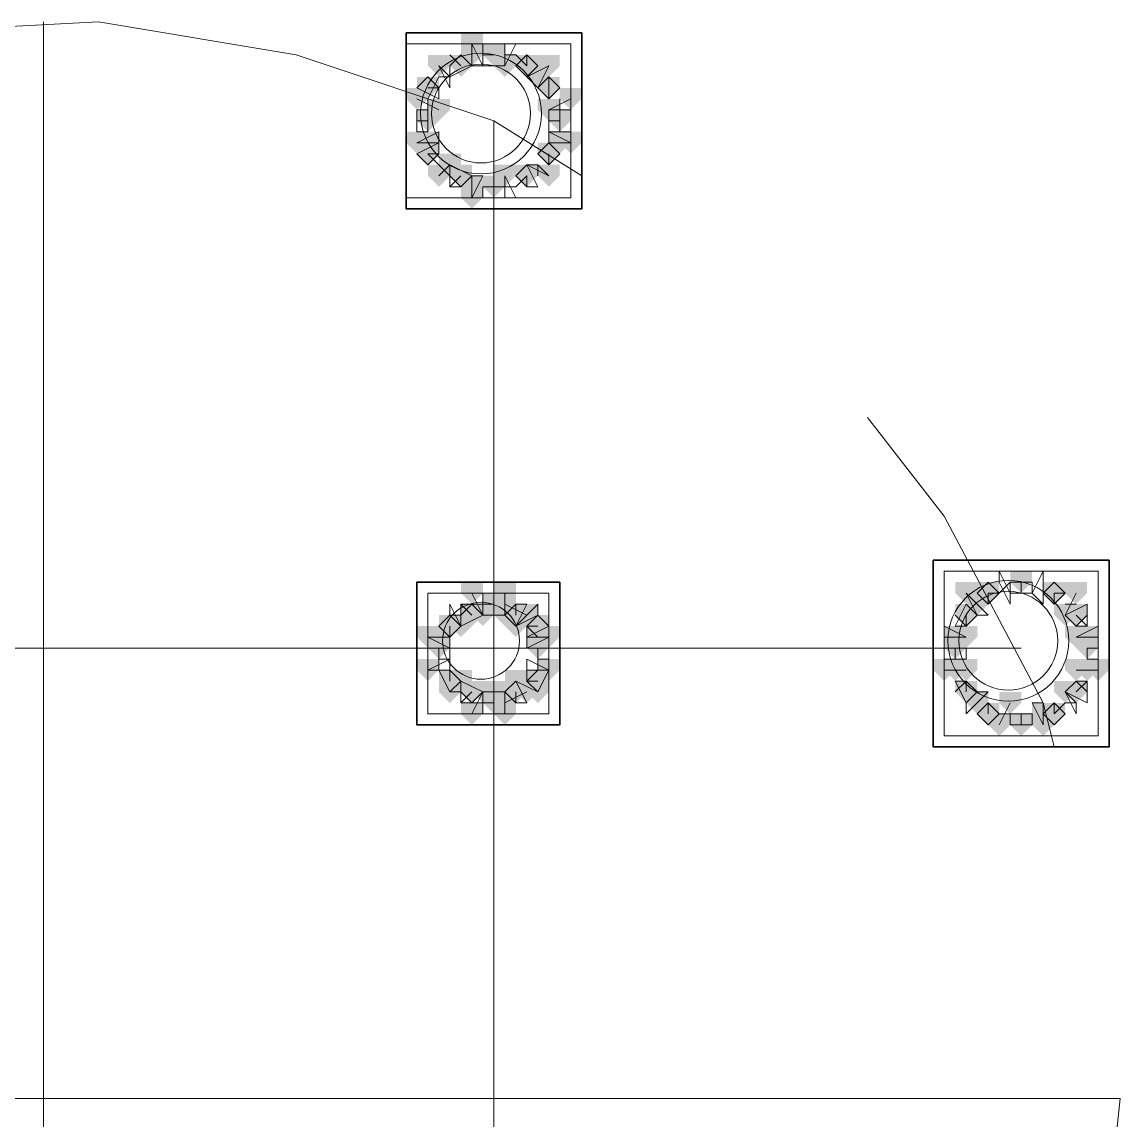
# Model space of a CAD drawing. Header units: millimetres. Extents: x 2315 to 4619, y 1334 to 1897.
# Drawn here: x 3611.92 to 3618.03, y 1554.59 to 1560.69 of the extents above; entities that cross this region are included whole.
import ezdxf

# ---------------------------------------------------------------- set-up
doc = ezdxf.new("R2010")
doc.units = ezdxf.units.MM
for name, color, linetype, true_color in [('PDF_10', 7, 'Continuous', 0x00b85c), ('PDF_AXIS', 7, 'Continuous', 0x00b85c), ('PDF_柱构件', 7, 'Continuous', 0x00b85c), ('PDF_转运站初步方案', 7, 'Continuous', 0x00b85c)]:
    doc.layers.add(name, color=color, linetype=linetype, true_color=true_color)
doc.layers.add('PDF_中心线层', color=1, linetype='Continuous')
doc.layers.add('PDF_粗实线层', color=7, linetype='Continuous')

msp = doc.modelspace()

# ---------------------------------------------------------------- hatches: boundary and pattern name
at = {"layer": 'PDF_10', "transparency": 33554559}
for points in [[(3614.5461, 1560.5703), (3614.485, 1560.5703), (3614.485, 1560.5093), (3614.5461, 1560.4482), (3614.6072, 1560.5093), (3614.6072, 1560.5703)], [(3614.5461, 1560.5703), (3614.485, 1560.5703), (3614.485, 1560.5093), (3614.5461, 1560.4482), (3614.6072, 1560.5093), (3614.6072, 1560.5703)], [(3614.5461, 1560.5703), (3614.485, 1560.5703), (3614.485, 1560.5093), (3614.5461, 1560.4482), (3614.6072, 1560.5093), (3614.6072, 1560.5703)], [(3614.3629, 1560.5093), (3614.3018, 1560.5093), (3614.3018, 1560.4482), (3614.3629, 1560.3871), (3614.424, 1560.4482), (3614.424, 1560.5093)], [(3614.3629, 1560.5093), (3614.3018, 1560.5093), (3614.3018, 1560.4482), (3614.3629, 1560.3871), (3614.424, 1560.4482), (3614.424, 1560.5093)], [(3614.7294, 1560.5093), (3614.6683, 1560.5093), (3614.6683, 1560.4482), (3614.7294, 1560.3871), (3614.7904, 1560.4482), (3614.7904, 1560.5093)], [(3614.7294, 1560.5093), (3614.6683, 1560.5093), (3614.6683, 1560.4482), (3614.7294, 1560.3871), (3614.7904, 1560.4482), (3614.7904, 1560.5093)], [(3614.1796, 1560.3871), (3614.1186, 1560.3871), (3614.1186, 1560.326), (3614.1796, 1560.2649), (3614.2407, 1560.326), (3614.2407, 1560.3871)], [(3614.1796, 1560.3871), (3614.1186, 1560.3871), (3614.1186, 1560.326), (3614.1796, 1560.2649), (3614.2407, 1560.326), (3614.2407, 1560.3871)], [(3614.8515, 1560.3871), (3614.7904, 1560.3871), (3614.7904, 1560.326), (3614.8515, 1560.2649), (3614.9126, 1560.326), (3614.9126, 1560.3871)], [(3614.8515, 1560.3871), (3614.7904, 1560.3871), (3614.7904, 1560.326), (3614.8515, 1560.2649), (3614.9126, 1560.326), (3614.9126, 1560.3871)], [(3614.8515, 1560.3871), (3614.7904, 1560.3871), (3614.7904, 1560.326), (3614.8515, 1560.2649), (3614.9126, 1560.326), (3614.9126, 1560.3871)], [(3614.1796, 1560.2039), (3614.1186, 1560.2039), (3614.1186, 1560.1428), (3614.1796, 1560.0817), (3614.2407, 1560.1428), (3614.2407, 1560.2039)], [(3614.1796, 1560.2039), (3614.1186, 1560.2039), (3614.1186, 1560.1428), (3614.1796, 1560.0817), (3614.2407, 1560.1428), (3614.2407, 1560.2039)], [(3614.9126, 1560.2039), (3614.8515, 1560.2039), (3614.8515, 1560.1428), (3614.9126, 1560.0817), (3614.9737, 1560.1428), (3614.9737, 1560.2039)], [(3614.9126, 1560.2039), (3614.8515, 1560.2039), (3614.8515, 1560.1428), (3614.9126, 1560.0817), (3614.9737, 1560.1428), (3614.9737, 1560.2039)], [(3614.1796, 1560.0206), (3614.1186, 1560.0206), (3614.1186, 1559.9595), (3614.1796, 1559.8985), (3614.2407, 1559.9595), (3614.2407, 1560.0206)], [(3614.1796, 1560.0206), (3614.1186, 1560.0206), (3614.1186, 1559.9595), (3614.1796, 1559.8985), (3614.2407, 1559.9595), (3614.2407, 1560.0206)], [(3614.8515, 1560.0206), (3614.7904, 1560.0206), (3614.7904, 1559.9595), (3614.8515, 1559.8985), (3614.9126, 1559.9595), (3614.9126, 1560.0206)], [(3614.8515, 1560.0206), (3614.7904, 1560.0206), (3614.7904, 1559.9595), (3614.8515, 1559.8985), (3614.9126, 1559.9595), (3614.9126, 1560.0206)], [(3614.8515, 1560.0206), (3614.7904, 1560.0206), (3614.7904, 1559.9595), (3614.8515, 1559.8985), (3614.9126, 1559.9595), (3614.9126, 1560.0206)], [(3614.3629, 1559.8985), (3614.3018, 1559.8985), (3614.3018, 1559.8374), (3614.3629, 1559.7763), (3614.424, 1559.8374), (3614.424, 1559.8985)], [(3614.3629, 1559.8985), (3614.3018, 1559.8985), (3614.3018, 1559.8374), (3614.3629, 1559.7763), (3614.424, 1559.8374), (3614.424, 1559.8985)], [(3614.7294, 1559.8985), (3614.6683, 1559.8985), (3614.6683, 1559.8374), (3614.7294, 1559.7763), (3614.7904, 1559.8374), (3614.7904, 1559.8985)], [(3614.7294, 1559.8985), (3614.6683, 1559.8985), (3614.6683, 1559.8374), (3614.7294, 1559.7763), (3614.7904, 1559.8374), (3614.7904, 1559.8985)], [(3614.5461, 1559.8374), (3614.485, 1559.8374), (3614.485, 1559.7763), (3614.5461, 1559.7152), (3614.6072, 1559.7763), (3614.6072, 1559.8374)], [(3614.5461, 1559.8374), (3614.485, 1559.8374), (3614.485, 1559.7763), (3614.5461, 1559.7152), (3614.6072, 1559.7763), (3614.6072, 1559.8374)], [(3617.478, 1557.6385), (3617.4169, 1557.6385), (3617.4169, 1557.5774), (3617.478, 1557.5163), (3617.5391, 1557.5774), (3617.5391, 1557.6385)], [(3617.478, 1557.6385), (3617.4169, 1557.6385), (3617.4169, 1557.5774), (3617.478, 1557.5163), (3617.5391, 1557.5774), (3617.5391, 1557.6385)], [(3617.2948, 1557.5774), (3617.2337, 1557.5774), (3617.2337, 1557.5163), (3617.2948, 1557.4552), (3617.3559, 1557.5163), (3617.3559, 1557.5774)], [(3617.2948, 1557.5774), (3617.2337, 1557.5774), (3617.2337, 1557.5163), (3617.2948, 1557.4552), (3617.3559, 1557.5163), (3617.3559, 1557.5774)], [(3617.6613, 1557.5774), (3617.6002, 1557.5774), (3617.6002, 1557.5163), (3617.6613, 1557.4552), (3617.7223, 1557.5163), (3617.7223, 1557.5774)], [(3617.6613, 1557.5774), (3617.6002, 1557.5774), (3617.6002, 1557.5163), (3617.6613, 1557.4552), (3617.7223, 1557.5163), (3617.7223, 1557.5774)], [(3614.5461, 1557.5163), (3614.485, 1557.5163), (3614.485, 1557.4552), (3614.5461, 1557.3941), (3614.6072, 1557.4552), (3614.6072, 1557.5163)], [(3614.5461, 1557.5163), (3614.485, 1557.5163), (3614.485, 1557.4552), (3614.5461, 1557.3941), (3614.6072, 1557.4552), (3614.6072, 1557.5163)], [(3614.5461, 1557.5163), (3614.485, 1557.5163), (3614.485, 1557.4552), (3614.5461, 1557.3941), (3614.6072, 1557.4552), (3614.6072, 1557.5163)], [(3614.424, 1557.4552), (3614.3629, 1557.4552), (3614.3629, 1557.3941), (3614.424, 1557.333), (3614.485, 1557.3941), (3614.485, 1557.4552)], [(3614.424, 1557.4552), (3614.3629, 1557.4552), (3614.3629, 1557.3941), (3614.424, 1557.333), (3614.485, 1557.3941), (3614.485, 1557.4552)], [(3614.6683, 1557.4552), (3614.6072, 1557.4552), (3614.6072, 1557.3941), (3614.6683, 1557.333), (3614.7294, 1557.3941), (3614.7294, 1557.4552)], [(3614.6683, 1557.4552), (3614.6072, 1557.4552), (3614.6072, 1557.3941), (3614.6683, 1557.333), (3614.7294, 1557.3941), (3614.7294, 1557.4552)], [(3617.1726, 1557.4552), (3617.1115, 1557.4552), (3617.1115, 1557.3941), (3617.1726, 1557.333), (3617.2337, 1557.3941), (3617.2337, 1557.4552)], [(3617.1726, 1557.4552), (3617.1115, 1557.4552), (3617.1115, 1557.3941), (3617.1726, 1557.333), (3617.2337, 1557.3941), (3617.2337, 1557.4552)], [(3617.7834, 1557.4552), (3617.7223, 1557.4552), (3617.7223, 1557.3941), (3617.7834, 1557.333), (3617.8445, 1557.3941), (3617.8445, 1557.4552)], [(3617.7834, 1557.4552), (3617.7223, 1557.4552), (3617.7223, 1557.3941), (3617.7834, 1557.333), (3617.8445, 1557.3941), (3617.8445, 1557.4552)], [(3614.3018, 1557.3941), (3614.2407, 1557.3941), (3614.2407, 1557.333), (3614.3018, 1557.272), (3614.3629, 1557.333), (3614.3629, 1557.3941)], [(3614.3018, 1557.3941), (3614.2407, 1557.3941), (3614.2407, 1557.333), (3614.3018, 1557.272), (3614.3629, 1557.333), (3614.3629, 1557.3941)], [(3614.3018, 1557.3941), (3614.2407, 1557.3941), (3614.2407, 1557.333), (3614.3018, 1557.272), (3614.3629, 1557.333), (3614.3629, 1557.3941)], [(3614.7904, 1557.3941), (3614.7294, 1557.3941), (3614.7294, 1557.333), (3614.7904, 1557.272), (3614.8515, 1557.333), (3614.8515, 1557.3941)], [(3614.7904, 1557.3941), (3614.7294, 1557.3941), (3614.7294, 1557.333), (3614.7904, 1557.272), (3614.8515, 1557.333), (3614.8515, 1557.3941)], [(3614.2407, 1557.272), (3614.1796, 1557.272), (3614.1796, 1557.2109), (3614.2407, 1557.1498), (3614.3018, 1557.2109), (3614.3018, 1557.272)], [(3614.2407, 1557.272), (3614.1796, 1557.272), (3614.1796, 1557.2109), (3614.2407, 1557.1498), (3614.3018, 1557.2109), (3614.3018, 1557.272)], [(3614.7904, 1557.272), (3614.7294, 1557.272), (3614.7294, 1557.2109), (3614.7904, 1557.1498), (3614.8515, 1557.2109), (3614.8515, 1557.272)], [(3614.7904, 1557.272), (3614.7294, 1557.272), (3614.7294, 1557.2109), (3614.7904, 1557.1498), (3614.8515, 1557.2109), (3614.8515, 1557.272)], [(3617.1115, 1557.272), (3617.0505, 1557.272), (3617.0505, 1557.2109), (3617.1115, 1557.1498), (3617.1726, 1557.2109), (3617.1726, 1557.272)], [(3617.1115, 1557.272), (3617.0505, 1557.272), (3617.0505, 1557.2109), (3617.1115, 1557.1498), (3617.1726, 1557.2109), (3617.1726, 1557.272)], [(3617.1115, 1557.272), (3617.0505, 1557.272), (3617.0505, 1557.2109), (3617.1115, 1557.1498), (3617.1726, 1557.2109), (3617.1726, 1557.272)], [(3617.8445, 1557.272), (3617.7834, 1557.272), (3617.7834, 1557.2109), (3617.8445, 1557.1498), (3617.9056, 1557.2109), (3617.9056, 1557.272)], [(3617.8445, 1557.272), (3617.7834, 1557.272), (3617.7834, 1557.2109), (3617.8445, 1557.1498), (3617.9056, 1557.2109), (3617.9056, 1557.272)], [(3614.3018, 1557.0887), (3614.2407, 1557.0887), (3614.2407, 1557.0276), (3614.3018, 1556.9666), (3614.3629, 1557.0276), (3614.3629, 1557.0887)], [(3614.3018, 1557.0887), (3614.2407, 1557.0887), (3614.2407, 1557.0276), (3614.3018, 1556.9666), (3614.3629, 1557.0276), (3614.3629, 1557.0887)], [(3614.3018, 1557.0887), (3614.2407, 1557.0887), (3614.2407, 1557.0276), (3614.3018, 1556.9666), (3614.3629, 1557.0276), (3614.3629, 1557.0887)], [(3614.7904, 1557.0887), (3614.7294, 1557.0887), (3614.7294, 1557.0276), (3614.7904, 1556.9666), (3614.8515, 1557.0276), (3614.8515, 1557.0887)], [(3614.7904, 1557.0887), (3614.7294, 1557.0887), (3614.7294, 1557.0276), (3614.7904, 1556.9666), (3614.8515, 1557.0276), (3614.8515, 1557.0887)], [(3614.424, 1557.0276), (3614.3629, 1557.0276), (3614.3629, 1556.9666), (3614.424, 1556.9055), (3614.485, 1556.9666), (3614.485, 1557.0276)], [(3614.424, 1557.0276), (3614.3629, 1557.0276), (3614.3629, 1556.9666), (3614.424, 1556.9055), (3614.485, 1556.9666), (3614.485, 1557.0276)], [(3614.6683, 1557.0276), (3614.6072, 1557.0276), (3614.6072, 1556.9666), (3614.6683, 1556.9055), (3614.7294, 1556.9666), (3614.7294, 1557.0276)], [(3614.6683, 1557.0276), (3614.6072, 1557.0276), (3614.6072, 1556.9666), (3614.6683, 1556.9055), (3614.7294, 1556.9666), (3614.7294, 1557.0276)], [(3617.1726, 1557.0276), (3617.1115, 1557.0276), (3617.1115, 1556.9666), (3617.1726, 1556.9055), (3617.2337, 1556.9666), (3617.2337, 1557.0276)], [(3617.1726, 1557.0276), (3617.1115, 1557.0276), (3617.1115, 1556.9666), (3617.1726, 1556.9055), (3617.2337, 1556.9666), (3617.2337, 1557.0276)], [(3617.7834, 1557.0276), (3617.7223, 1557.0276), (3617.7223, 1556.9666), (3617.7834, 1556.9055), (3617.8445, 1556.9666), (3617.8445, 1557.0276)], [(3617.7834, 1557.0276), (3617.7223, 1557.0276), (3617.7223, 1556.9666), (3617.7834, 1556.9055), (3617.8445, 1556.9666), (3617.8445, 1557.0276)], [(3614.5461, 1556.9666), (3614.485, 1556.9666), (3614.485, 1556.9055), (3614.5461, 1556.8444), (3614.6072, 1556.9055), (3614.6072, 1556.9666)], [(3614.5461, 1556.9666), (3614.485, 1556.9666), (3614.485, 1556.9055), (3614.5461, 1556.8444), (3614.6072, 1556.9055), (3614.6072, 1556.9666)], [(3614.5461, 1556.9666), (3614.485, 1556.9666), (3614.485, 1556.9055), (3614.5461, 1556.8444), (3614.6072, 1556.9055), (3614.6072, 1556.9666)], [(3617.2948, 1556.9055), (3617.2337, 1556.9055), (3617.2337, 1556.8444), (3617.2948, 1556.7833), (3617.3559, 1556.8444), (3617.3559, 1556.9055)], [(3617.2948, 1556.9055), (3617.2337, 1556.9055), (3617.2337, 1556.8444), (3617.2948, 1556.7833), (3617.3559, 1556.8444), (3617.3559, 1556.9055)], [(3617.6613, 1556.9055), (3617.6002, 1556.9055), (3617.6002, 1556.8444), (3617.6613, 1556.7833), (3617.7223, 1556.8444), (3617.7223, 1556.9055)], [(3617.6613, 1556.9055), (3617.6002, 1556.9055), (3617.6002, 1556.8444), (3617.6613, 1556.7833), (3617.7223, 1556.8444), (3617.7223, 1556.9055)], [(3617.478, 1556.8444), (3617.4169, 1556.8444), (3617.4169, 1556.7833), (3617.478, 1556.7222), (3617.5391, 1556.7833), (3617.5391, 1556.8444)], [(3617.478, 1556.8444), (3617.4169, 1556.8444), (3617.4169, 1556.7833), (3617.478, 1556.7222), (3617.5391, 1556.7833), (3617.5391, 1556.8444)]]:
    msp.add_hatch(color=256, dxfattribs=at).paths.add_polyline_path(points)
at = {"layer": 'PDF_柱构件', "transparency": 33554559}
for points in [[(3614.424, 1560.6314), (3614.3629, 1560.6314), (3614.3629, 1560.5703), (3614.424, 1560.5093), (3614.485, 1560.5703), (3614.485, 1560.6314)], [(3614.424, 1560.5703), (3614.3629, 1560.5703), (3614.3629, 1560.5093), (3614.424, 1560.4482), (3614.485, 1560.5093), (3614.485, 1560.5703)], [(3614.2407, 1560.5093), (3614.1796, 1560.5093), (3614.1796, 1560.4482), (3614.2407, 1560.3871), (3614.3018, 1560.4482), (3614.3018, 1560.5093)], [(3614.6072, 1560.5093), (3614.5461, 1560.5093), (3614.5461, 1560.4482), (3614.6072, 1560.3871), (3614.6683, 1560.4482), (3614.6683, 1560.5093)], [(3614.8515, 1560.5093), (3614.7904, 1560.5093), (3614.7904, 1560.4482), (3614.8515, 1560.3871), (3614.9126, 1560.4482), (3614.9126, 1560.5093)], [(3614.7904, 1560.4482), (3614.7294, 1560.4482), (3614.7294, 1560.3871), (3614.7904, 1560.326), (3614.8515, 1560.3871), (3614.8515, 1560.4482)], [(3614.1186, 1560.326), (3614.0575, 1560.326), (3614.0575, 1560.2649), (3614.1186, 1560.2039), (3614.1796, 1560.2649), (3614.1796, 1560.326)], [(3614.9737, 1560.326), (3614.9126, 1560.326), (3614.9126, 1560.2649), (3614.9737, 1560.2039), (3615.0348, 1560.2649), (3615.0348, 1560.326)], [(3614.2407, 1560.2649), (3614.1796, 1560.2649), (3614.1796, 1560.2039), (3614.2407, 1560.1428), (3614.3018, 1560.2039), (3614.3018, 1560.2649)], [(3614.8515, 1560.2649), (3614.7904, 1560.2649), (3614.7904, 1560.2039), (3614.8515, 1560.1428), (3614.9126, 1560.2039), (3614.9126, 1560.2649)], [(3614.1186, 1560.0817), (3614.0575, 1560.0817), (3614.0575, 1560.0206), (3614.1186, 1559.9595), (3614.1796, 1560.0206), (3614.1796, 1560.0817)], [(3614.1796, 1560.0817), (3614.1186, 1560.0817), (3614.1186, 1560.0206), (3614.1796, 1559.9595), (3614.2407, 1560.0206), (3614.2407, 1560.0817)], [(3614.9126, 1560.0817), (3614.8515, 1560.0817), (3614.8515, 1560.0206), (3614.9126, 1559.9595), (3614.9737, 1560.0206), (3614.9737, 1560.0817)], [(3614.9737, 1560.0817), (3614.9126, 1560.0817), (3614.9126, 1560.0206), (3614.9737, 1559.9595), (3615.0348, 1560.0206), (3615.0348, 1560.0817)], [(3614.3018, 1559.9595), (3614.2407, 1559.9595), (3614.2407, 1559.8985), (3614.3018, 1559.8374), (3614.3629, 1559.8985), (3614.3629, 1559.9595)], [(3614.2407, 1559.8985), (3614.1796, 1559.8985), (3614.1796, 1559.8374), (3614.2407, 1559.7763), (3614.3018, 1559.8374), (3614.3018, 1559.8985)], [(3614.6072, 1559.8985), (3614.5461, 1559.8985), (3614.5461, 1559.8374), (3614.6072, 1559.7763), (3614.6683, 1559.8374), (3614.6683, 1559.8985)], [(3614.8515, 1559.8985), (3614.7904, 1559.8985), (3614.7904, 1559.8374), (3614.8515, 1559.7763), (3614.9126, 1559.8374), (3614.9126, 1559.8985)], [(3614.424, 1559.8374), (3614.3629, 1559.8374), (3614.3629, 1559.7763), (3614.424, 1559.7152), (3614.485, 1559.7763), (3614.485, 1559.8374)], [(3614.424, 1559.7763), (3614.3629, 1559.7763), (3614.3629, 1559.7152), (3614.424, 1559.6541), (3614.485, 1559.7152), (3614.485, 1559.7763)], [(3614.424, 1557.5774), (3614.3629, 1557.5774), (3614.3629, 1557.5163), (3614.424, 1557.4552), (3614.485, 1557.5163), (3614.485, 1557.5774)], [(3614.6072, 1557.5774), (3614.5461, 1557.5774), (3614.5461, 1557.5163), (3614.6072, 1557.4552), (3614.6683, 1557.5163), (3614.6683, 1557.5774)], [(3617.1726, 1557.5774), (3617.1115, 1557.5774), (3617.1115, 1557.5163), (3617.1726, 1557.4552), (3617.2337, 1557.5163), (3617.2337, 1557.5774)], [(3617.7834, 1557.5774), (3617.7223, 1557.5774), (3617.7223, 1557.5163), (3617.7834, 1557.4552), (3617.8445, 1557.5163), (3617.8445, 1557.5774)], [(3614.6072, 1557.5163), (3614.5461, 1557.5163), (3614.5461, 1557.4552), (3614.6072, 1557.3941), (3614.6683, 1557.4552), (3614.6683, 1557.5163)], [(3617.2337, 1557.5163), (3617.1726, 1557.5163), (3617.1726, 1557.4552), (3617.2337, 1557.3941), (3617.2948, 1557.4552), (3617.2948, 1557.5163)], [(3614.485, 1557.4552), (3614.424, 1557.4552), (3614.424, 1557.3941), (3614.485, 1557.333), (3614.5461, 1557.3941), (3614.5461, 1557.4552)], [(3614.6072, 1557.4552), (3614.5461, 1557.4552), (3614.5461, 1557.3941), (3614.6072, 1557.333), (3614.6683, 1557.3941), (3614.6683, 1557.4552)], [(3614.7294, 1557.4552), (3614.6683, 1557.4552), (3614.6683, 1557.3941), (3614.7294, 1557.333), (3614.7904, 1557.3941), (3614.7904, 1557.4552)], [(3617.7223, 1557.4552), (3617.6613, 1557.4552), (3617.6613, 1557.3941), (3617.7223, 1557.333), (3617.7834, 1557.3941), (3617.7834, 1557.4552)], [(3614.3629, 1557.3941), (3614.3018, 1557.3941), (3614.3018, 1557.333), (3614.3629, 1557.272), (3614.424, 1557.333), (3614.424, 1557.3941)], [(3614.6683, 1557.3941), (3614.6072, 1557.3941), (3614.6072, 1557.333), (3614.6683, 1557.272), (3614.7294, 1557.333), (3614.7294, 1557.3941)], [(3614.1796, 1557.333), (3614.1186, 1557.333), (3614.1186, 1557.272), (3614.1796, 1557.2109), (3614.2407, 1557.272), (3614.2407, 1557.333)], [(3614.2407, 1557.333), (3614.1796, 1557.333), (3614.1796, 1557.272), (3614.2407, 1557.2109), (3614.3018, 1557.272), (3614.3018, 1557.333)], [(3614.7904, 1557.333), (3614.7294, 1557.333), (3614.7294, 1557.272), (3614.7904, 1557.2109), (3614.8515, 1557.272), (3614.8515, 1557.333)], [(3614.8515, 1557.333), (3614.7904, 1557.333), (3614.7904, 1557.272), (3614.8515, 1557.2109), (3614.9126, 1557.272), (3614.9126, 1557.333)], [(3617.1115, 1557.333), (3617.0505, 1557.333), (3617.0505, 1557.272), (3617.1115, 1557.2109), (3617.1726, 1557.272), (3617.1726, 1557.333)], [(3617.1726, 1557.333), (3617.1115, 1557.333), (3617.1115, 1557.272), (3617.1726, 1557.2109), (3617.2337, 1557.272), (3617.2337, 1557.333)], [(3617.7834, 1557.333), (3617.7223, 1557.333), (3617.7223, 1557.272), (3617.7834, 1557.2109), (3617.8445, 1557.272), (3617.8445, 1557.333)], [(3617.8445, 1557.333), (3617.7834, 1557.333), (3617.7834, 1557.272), (3617.8445, 1557.2109), (3617.9056, 1557.272), (3617.9056, 1557.333)], [(3614.1796, 1557.1498), (3614.1186, 1557.1498), (3614.1186, 1557.0887), (3614.1796, 1557.0276), (3614.2407, 1557.0887), (3614.2407, 1557.1498)], [(3614.8515, 1557.1498), (3614.7904, 1557.1498), (3614.7904, 1557.0887), (3614.8515, 1557.0276), (3614.9126, 1557.0887), (3614.9126, 1557.1498)], [(3617.0505, 1557.1498), (3616.9894, 1557.1498), (3616.9894, 1557.0887), (3617.0505, 1557.0276), (3617.1115, 1557.0887), (3617.1115, 1557.1498)], [(3617.1115, 1557.1498), (3617.0505, 1557.1498), (3617.0505, 1557.0887), (3617.1115, 1557.0276), (3617.1726, 1557.0887), (3617.1726, 1557.1498)], [(3617.1726, 1557.1498), (3617.1115, 1557.1498), (3617.1115, 1557.0887), (3617.1726, 1557.0276), (3617.2337, 1557.0887), (3617.2337, 1557.1498)], [(3617.7834, 1557.1498), (3617.7223, 1557.1498), (3617.7223, 1557.0887), (3617.7834, 1557.0276), (3617.8445, 1557.0887), (3617.8445, 1557.1498)], [(3617.8445, 1557.1498), (3617.7834, 1557.1498), (3617.7834, 1557.0887), (3617.8445, 1557.0276), (3617.9056, 1557.0887), (3617.9056, 1557.1498)], [(3617.9056, 1557.1498), (3617.8445, 1557.1498), (3617.8445, 1557.0887), (3617.9056, 1557.0276), (3617.9667, 1557.0887), (3617.9667, 1557.1498)], [(3614.3629, 1557.0887), (3614.3018, 1557.0887), (3614.3018, 1557.0276), (3614.3629, 1556.9666), (3614.424, 1557.0276), (3614.424, 1557.0887)], [(3614.6683, 1557.0887), (3614.6072, 1557.0887), (3614.6072, 1557.0276), (3614.6683, 1556.9666), (3614.7294, 1557.0276), (3614.7294, 1557.0887)], [(3614.3018, 1557.0276), (3614.2407, 1557.0276), (3614.2407, 1556.9666), (3614.3018, 1556.9055), (3614.3629, 1556.9666), (3614.3629, 1557.0276)], [(3614.485, 1557.0276), (3614.424, 1557.0276), (3614.424, 1556.9666), (3614.485, 1556.9055), (3614.5461, 1556.9666), (3614.5461, 1557.0276)], [(3614.6072, 1557.0276), (3614.5461, 1557.0276), (3614.5461, 1556.9666), (3614.6072, 1556.9055), (3614.6683, 1556.9666), (3614.6683, 1557.0276)], [(3614.7294, 1557.0276), (3614.6683, 1557.0276), (3614.6683, 1556.9666), (3614.7294, 1556.9055), (3614.7904, 1556.9666), (3614.7904, 1557.0276)], [(3614.7904, 1557.0276), (3614.7294, 1557.0276), (3614.7294, 1556.9666), (3614.7904, 1556.9055), (3614.8515, 1556.9666), (3614.8515, 1557.0276)], [(3617.7223, 1557.0276), (3617.6613, 1557.0276), (3617.6613, 1556.9666), (3617.7223, 1556.9055), (3617.7834, 1556.9666), (3617.7834, 1557.0276)], [(3614.6072, 1556.9666), (3614.5461, 1556.9666), (3614.5461, 1556.9055), (3614.6072, 1556.8444), (3614.6683, 1556.9055), (3614.6683, 1556.9666)], [(3617.2337, 1556.9666), (3617.1726, 1556.9666), (3617.1726, 1556.9055), (3617.2337, 1556.8444), (3617.2948, 1556.9055), (3617.2948, 1556.9666)], [(3617.4169, 1556.9666), (3617.3559, 1556.9666), (3617.3559, 1556.9055), (3617.4169, 1556.8444), (3617.478, 1556.9055), (3617.478, 1556.9666)], [(3614.424, 1556.9055), (3614.3629, 1556.9055), (3614.3629, 1556.8444), (3614.424, 1556.7833), (3614.485, 1556.8444), (3614.485, 1556.9055)], [(3614.6072, 1556.9055), (3614.5461, 1556.9055), (3614.5461, 1556.8444), (3614.6072, 1556.7833), (3614.6683, 1556.8444), (3614.6683, 1556.9055)], [(3617.6002, 1556.9055), (3617.5391, 1556.9055), (3617.5391, 1556.8444), (3617.6002, 1556.7833), (3617.6613, 1556.8444), (3617.6613, 1556.9055)], [(3617.3559, 1556.8444), (3617.2948, 1556.8444), (3617.2948, 1556.7833), (3617.3559, 1556.7222), (3617.4169, 1556.7833), (3617.4169, 1556.8444)], [(3617.6002, 1556.8444), (3617.5391, 1556.8444), (3617.5391, 1556.7833), (3617.6002, 1556.7222), (3617.6613, 1556.7833), (3617.6613, 1556.8444)]]:
    msp.add_hatch(color=256, dxfattribs=at).paths.add_polyline_path(points)
at = {"layer": 'PDF_转运站初步方案', "transparency": 33554559}
for points in [[(3614.5461, 1560.5703), (3614.485, 1560.5703), (3614.485, 1560.5093), (3614.5461, 1560.4482), (3614.6072, 1560.5093), (3614.6072, 1560.5703)], [(3614.5461, 1560.5703), (3614.485, 1560.5703), (3614.485, 1560.5093), (3614.5461, 1560.4482), (3614.6072, 1560.5093), (3614.6072, 1560.5703)], [(3614.3629, 1560.5093), (3614.3018, 1560.5093), (3614.3018, 1560.4482), (3614.3629, 1560.3871), (3614.424, 1560.4482), (3614.424, 1560.5093)], [(3614.3629, 1560.5093), (3614.3018, 1560.5093), (3614.3018, 1560.4482), (3614.3629, 1560.3871), (3614.424, 1560.4482), (3614.424, 1560.5093)], [(3614.7294, 1560.5093), (3614.6683, 1560.5093), (3614.6683, 1560.4482), (3614.7294, 1560.3871), (3614.7904, 1560.4482), (3614.7904, 1560.5093)], [(3614.7294, 1560.5093), (3614.6683, 1560.5093), (3614.6683, 1560.4482), (3614.7294, 1560.3871), (3614.7904, 1560.4482), (3614.7904, 1560.5093)], [(3614.1796, 1560.3871), (3614.1186, 1560.3871), (3614.1186, 1560.326), (3614.1796, 1560.2649), (3614.2407, 1560.326), (3614.2407, 1560.3871)], [(3614.1796, 1560.3871), (3614.1186, 1560.3871), (3614.1186, 1560.326), (3614.1796, 1560.2649), (3614.2407, 1560.326), (3614.2407, 1560.3871)], [(3614.8515, 1560.3871), (3614.7904, 1560.3871), (3614.7904, 1560.326), (3614.8515, 1560.2649), (3614.9126, 1560.326), (3614.9126, 1560.3871)], [(3614.8515, 1560.3871), (3614.7904, 1560.3871), (3614.7904, 1560.326), (3614.8515, 1560.2649), (3614.9126, 1560.326), (3614.9126, 1560.3871)], [(3614.1796, 1560.2039), (3614.1186, 1560.2039), (3614.1186, 1560.1428), (3614.1796, 1560.0817), (3614.2407, 1560.1428), (3614.2407, 1560.2039)], [(3614.1796, 1560.2039), (3614.1186, 1560.2039), (3614.1186, 1560.1428), (3614.1796, 1560.0817), (3614.2407, 1560.1428), (3614.2407, 1560.2039)], [(3614.9126, 1560.2039), (3614.8515, 1560.2039), (3614.8515, 1560.1428), (3614.9126, 1560.0817), (3614.9737, 1560.1428), (3614.9737, 1560.2039)], [(3614.9126, 1560.2039), (3614.8515, 1560.2039), (3614.8515, 1560.1428), (3614.9126, 1560.0817), (3614.9737, 1560.1428), (3614.9737, 1560.2039)], [(3614.1796, 1560.0206), (3614.1186, 1560.0206), (3614.1186, 1559.9595), (3614.1796, 1559.8985), (3614.2407, 1559.9595), (3614.2407, 1560.0206)], [(3614.1796, 1560.0206), (3614.1186, 1560.0206), (3614.1186, 1559.9595), (3614.1796, 1559.8985), (3614.2407, 1559.9595), (3614.2407, 1560.0206)], [(3614.8515, 1560.0206), (3614.7904, 1560.0206), (3614.7904, 1559.9595), (3614.8515, 1559.8985), (3614.9126, 1559.9595), (3614.9126, 1560.0206)], [(3614.8515, 1560.0206), (3614.7904, 1560.0206), (3614.7904, 1559.9595), (3614.8515, 1559.8985), (3614.9126, 1559.9595), (3614.9126, 1560.0206)], [(3614.3629, 1559.8985), (3614.3018, 1559.8985), (3614.3018, 1559.8374), (3614.3629, 1559.7763), (3614.424, 1559.8374), (3614.424, 1559.8985)], [(3614.3629, 1559.8985), (3614.3018, 1559.8985), (3614.3018, 1559.8374), (3614.3629, 1559.7763), (3614.424, 1559.8374), (3614.424, 1559.8985)], [(3614.7294, 1559.8985), (3614.6683, 1559.8985), (3614.6683, 1559.8374), (3614.7294, 1559.7763), (3614.7904, 1559.8374), (3614.7904, 1559.8985)], [(3614.7294, 1559.8985), (3614.6683, 1559.8985), (3614.6683, 1559.8374), (3614.7294, 1559.7763), (3614.7904, 1559.8374), (3614.7904, 1559.8985)], [(3614.5461, 1559.8374), (3614.485, 1559.8374), (3614.485, 1559.7763), (3614.5461, 1559.7152), (3614.6072, 1559.7763), (3614.6072, 1559.8374)], [(3614.5461, 1559.8374), (3614.485, 1559.8374), (3614.485, 1559.7763), (3614.5461, 1559.7152), (3614.6072, 1559.7763), (3614.6072, 1559.8374)], [(3617.478, 1557.6385), (3617.4169, 1557.6385), (3617.4169, 1557.5774), (3617.478, 1557.5163), (3617.5391, 1557.5774), (3617.5391, 1557.6385)], [(3617.478, 1557.6385), (3617.4169, 1557.6385), (3617.4169, 1557.5774), (3617.478, 1557.5163), (3617.5391, 1557.5774), (3617.5391, 1557.6385)], [(3617.2948, 1557.5774), (3617.2337, 1557.5774), (3617.2337, 1557.5163), (3617.2948, 1557.4552), (3617.3559, 1557.5163), (3617.3559, 1557.5774)], [(3617.2948, 1557.5774), (3617.2337, 1557.5774), (3617.2337, 1557.5163), (3617.2948, 1557.4552), (3617.3559, 1557.5163), (3617.3559, 1557.5774)], [(3617.6613, 1557.5774), (3617.6002, 1557.5774), (3617.6002, 1557.5163), (3617.6613, 1557.4552), (3617.7223, 1557.5163), (3617.7223, 1557.5774)], [(3617.6613, 1557.5774), (3617.6002, 1557.5774), (3617.6002, 1557.5163), (3617.6613, 1557.4552), (3617.7223, 1557.5163), (3617.7223, 1557.5774)], [(3614.5461, 1557.5163), (3614.485, 1557.5163), (3614.485, 1557.4552), (3614.5461, 1557.3941), (3614.6072, 1557.4552), (3614.6072, 1557.5163)], [(3614.5461, 1557.5163), (3614.485, 1557.5163), (3614.485, 1557.4552), (3614.5461, 1557.3941), (3614.6072, 1557.4552), (3614.6072, 1557.5163)], [(3614.424, 1557.4552), (3614.3629, 1557.4552), (3614.3629, 1557.3941), (3614.424, 1557.333), (3614.485, 1557.3941), (3614.485, 1557.4552)], [(3614.424, 1557.4552), (3614.3629, 1557.4552), (3614.3629, 1557.3941), (3614.424, 1557.333), (3614.485, 1557.3941), (3614.485, 1557.4552)], [(3614.6683, 1557.4552), (3614.6072, 1557.4552), (3614.6072, 1557.3941), (3614.6683, 1557.333), (3614.7294, 1557.3941), (3614.7294, 1557.4552)], [(3614.6683, 1557.4552), (3614.6072, 1557.4552), (3614.6072, 1557.3941), (3614.6683, 1557.333), (3614.7294, 1557.3941), (3614.7294, 1557.4552)], [(3617.1726, 1557.4552), (3617.1115, 1557.4552), (3617.1115, 1557.3941), (3617.1726, 1557.333), (3617.2337, 1557.3941), (3617.2337, 1557.4552)], [(3617.1726, 1557.4552), (3617.1115, 1557.4552), (3617.1115, 1557.3941), (3617.1726, 1557.333), (3617.2337, 1557.3941), (3617.2337, 1557.4552)], [(3617.7834, 1557.4552), (3617.7223, 1557.4552), (3617.7223, 1557.3941), (3617.7834, 1557.333), (3617.8445, 1557.3941), (3617.8445, 1557.4552)], [(3617.7834, 1557.4552), (3617.7223, 1557.4552), (3617.7223, 1557.3941), (3617.7834, 1557.333), (3617.8445, 1557.3941), (3617.8445, 1557.4552)], [(3614.3018, 1557.3941), (3614.2407, 1557.3941), (3614.2407, 1557.333), (3614.3018, 1557.272), (3614.3629, 1557.333), (3614.3629, 1557.3941)], [(3614.3018, 1557.3941), (3614.2407, 1557.3941), (3614.2407, 1557.333), (3614.3018, 1557.272), (3614.3629, 1557.333), (3614.3629, 1557.3941)], [(3614.7904, 1557.3941), (3614.7294, 1557.3941), (3614.7294, 1557.333), (3614.7904, 1557.272), (3614.8515, 1557.333), (3614.8515, 1557.3941)], [(3614.7904, 1557.3941), (3614.7294, 1557.3941), (3614.7294, 1557.333), (3614.7904, 1557.272), (3614.8515, 1557.333), (3614.8515, 1557.3941)], [(3614.2407, 1557.272), (3614.1796, 1557.272), (3614.1796, 1557.2109), (3614.2407, 1557.1498), (3614.3018, 1557.2109), (3614.3018, 1557.272)], [(3614.2407, 1557.272), (3614.1796, 1557.272), (3614.1796, 1557.2109), (3614.2407, 1557.1498), (3614.3018, 1557.2109), (3614.3018, 1557.272)], [(3614.7904, 1557.272), (3614.7294, 1557.272), (3614.7294, 1557.2109), (3614.7904, 1557.1498), (3614.8515, 1557.2109), (3614.8515, 1557.272)], [(3614.7904, 1557.272), (3614.7294, 1557.272), (3614.7294, 1557.2109), (3614.7904, 1557.1498), (3614.8515, 1557.2109), (3614.8515, 1557.272)], [(3617.1115, 1557.272), (3617.0505, 1557.272), (3617.0505, 1557.2109), (3617.1115, 1557.1498), (3617.1726, 1557.2109), (3617.1726, 1557.272)], [(3617.1115, 1557.272), (3617.0505, 1557.272), (3617.0505, 1557.2109), (3617.1115, 1557.1498), (3617.1726, 1557.2109), (3617.1726, 1557.272)], [(3617.8445, 1557.272), (3617.7834, 1557.272), (3617.7834, 1557.2109), (3617.8445, 1557.1498), (3617.9056, 1557.2109), (3617.9056, 1557.272)], [(3617.8445, 1557.272), (3617.7834, 1557.272), (3617.7834, 1557.2109), (3617.8445, 1557.1498), (3617.9056, 1557.2109), (3617.9056, 1557.272)], [(3614.3018, 1557.0887), (3614.2407, 1557.0887), (3614.2407, 1557.0276), (3614.3018, 1556.9666), (3614.3629, 1557.0276), (3614.3629, 1557.0887)], [(3614.3018, 1557.0887), (3614.2407, 1557.0887), (3614.2407, 1557.0276), (3614.3018, 1556.9666), (3614.3629, 1557.0276), (3614.3629, 1557.0887)], [(3614.7904, 1557.0887), (3614.7294, 1557.0887), (3614.7294, 1557.0276), (3614.7904, 1556.9666), (3614.8515, 1557.0276), (3614.8515, 1557.0887)], [(3614.7904, 1557.0887), (3614.7294, 1557.0887), (3614.7294, 1557.0276), (3614.7904, 1556.9666), (3614.8515, 1557.0276), (3614.8515, 1557.0887)], [(3614.424, 1557.0276), (3614.3629, 1557.0276), (3614.3629, 1556.9666), (3614.424, 1556.9055), (3614.485, 1556.9666), (3614.485, 1557.0276)], [(3614.424, 1557.0276), (3614.3629, 1557.0276), (3614.3629, 1556.9666), (3614.424, 1556.9055), (3614.485, 1556.9666), (3614.485, 1557.0276)], [(3614.6683, 1557.0276), (3614.6072, 1557.0276), (3614.6072, 1556.9666), (3614.6683, 1556.9055), (3614.7294, 1556.9666), (3614.7294, 1557.0276)], [(3614.6683, 1557.0276), (3614.6072, 1557.0276), (3614.6072, 1556.9666), (3614.6683, 1556.9055), (3614.7294, 1556.9666), (3614.7294, 1557.0276)], [(3617.1726, 1557.0276), (3617.1115, 1557.0276), (3617.1115, 1556.9666), (3617.1726, 1556.9055), (3617.2337, 1556.9666), (3617.2337, 1557.0276)], [(3617.1726, 1557.0276), (3617.1115, 1557.0276), (3617.1115, 1556.9666), (3617.1726, 1556.9055), (3617.2337, 1556.9666), (3617.2337, 1557.0276)], [(3617.7834, 1557.0276), (3617.7223, 1557.0276), (3617.7223, 1556.9666), (3617.7834, 1556.9055), (3617.8445, 1556.9666), (3617.8445, 1557.0276)], [(3617.7834, 1557.0276), (3617.7223, 1557.0276), (3617.7223, 1556.9666), (3617.7834, 1556.9055), (3617.8445, 1556.9666), (3617.8445, 1557.0276)], [(3614.5461, 1556.9666), (3614.485, 1556.9666), (3614.485, 1556.9055), (3614.5461, 1556.8444), (3614.6072, 1556.9055), (3614.6072, 1556.9666)], [(3614.5461, 1556.9666), (3614.485, 1556.9666), (3614.485, 1556.9055), (3614.5461, 1556.8444), (3614.6072, 1556.9055), (3614.6072, 1556.9666)], [(3617.2948, 1556.9055), (3617.2337, 1556.9055), (3617.2337, 1556.8444), (3617.2948, 1556.7833), (3617.3559, 1556.8444), (3617.3559, 1556.9055)], [(3617.2948, 1556.9055), (3617.2337, 1556.9055), (3617.2337, 1556.8444), (3617.2948, 1556.7833), (3617.3559, 1556.8444), (3617.3559, 1556.9055)], [(3617.6613, 1556.9055), (3617.6002, 1556.9055), (3617.6002, 1556.8444), (3617.6613, 1556.7833), (3617.7223, 1556.8444), (3617.7223, 1556.9055)], [(3617.6613, 1556.9055), (3617.6002, 1556.9055), (3617.6002, 1556.8444), (3617.6613, 1556.7833), (3617.7223, 1556.8444), (3617.7223, 1556.9055)], [(3617.478, 1556.8444), (3617.4169, 1556.8444), (3617.4169, 1556.7833), (3617.478, 1556.7222), (3617.5391, 1556.7833), (3617.5391, 1556.8444)], [(3617.478, 1556.8444), (3617.4169, 1556.8444), (3617.4169, 1556.7833), (3617.478, 1556.7222), (3617.5391, 1556.7833), (3617.5391, 1556.8444)]]:
    msp.add_hatch(color=256, dxfattribs=at).paths.add_polyline_path(points)

# ---------------------------------------------------------------- linework, layer by layer
at = {"layer": 'PDF_10', "lineweight": 18}
for points in [[(3614.3018, 1560.4482), (3614.3629, 1560.5093)], [(3614.3629, 1560.4482), (3614.3018, 1560.5093)], [(3614.485, 1560.5093), (3614.5461, 1560.5093)], [(3614.6683, 1560.5093), (3614.7294, 1560.4482), (3614.7294, 1560.5093)], [(3614.1796, 1560.2649), (3614.2407, 1560.3871)], [(3614.8515, 1560.3871), (3614.8515, 1560.2649)], [(3614.2407, 1560.326), (3614.1796, 1560.326)], [(3614.1796, 1560.0817), (3614.1796, 1560.2039)], [(3614.9126, 1560.2039), (3614.9126, 1560.0817)], [(3614.1796, 1560.1428), (3614.1186, 1560.1428)], [(3614.8515, 1560.1428), (3614.9126, 1560.1428)], [(3614.2407, 1559.8985), (3614.1796, 1559.9595), (3614.2407, 1559.9595)], [(3614.8515, 1559.9595), (3614.8515, 1559.8985)], [(3614.3629, 1559.7763), (3614.3018, 1559.8374)], [(3614.3629, 1559.8374), (3614.3018, 1559.7763)], [(3614.7294, 1559.7763), (3614.7294, 1559.8374), (3614.6683, 1559.7763)], [(3614.5461, 1559.7152), (3614.5461, 1559.7763), (3614.485, 1559.7763)], [(3617.5391, 1557.5774), (3617.478, 1557.5774), (3617.478, 1557.5163)], [(3617.3559, 1557.5163), (3617.2948, 1557.5163), (3617.2948, 1557.4552)], [(3617.7223, 1557.5163), (3617.6613, 1557.5163), (3617.6613, 1557.4552)], [(3614.424, 1557.4552), (3614.3629, 1557.3941)], [(3614.424, 1557.3941), (3614.3629, 1557.4552)], [(3614.5461, 1557.4552), (3614.485, 1557.4552)], [(3614.7294, 1557.3941), (3614.6072, 1557.4552)], [(3614.6683, 1557.3941), (3614.6683, 1557.4552)], [(3617.1726, 1557.3941), (3617.1726, 1557.333), (3617.1115, 1557.3941)], [(3617.8445, 1557.333), (3617.7834, 1557.3941)], [(3617.7834, 1557.333), (3617.8445, 1557.3941)], [(3614.3018, 1557.333), (3614.3018, 1557.272)], [(3614.7904, 1557.272), (3614.7294, 1557.333), (3614.7904, 1557.333)], [(3614.3018, 1557.2109), (3614.2407, 1557.2109), (3614.2407, 1557.1498)], [(3614.7904, 1557.1498), (3614.7904, 1557.2109), (3614.8515, 1557.2109)], [(3617.1115, 1557.2109), (3617.1115, 1557.1498)], [(3617.8445, 1557.1498), (3617.8445, 1557.2109), (3617.9056, 1557.2109)], [(3614.3018, 1557.0887), (3614.3018, 1557.0276)], [(3614.7904, 1557.0276), (3614.7294, 1557.0276), (3614.7904, 1557.0887)], [(3617.1115, 1556.9666), (3617.1726, 1557.0276), (3617.1726, 1556.9666)], [(3617.7834, 1556.9666), (3617.8445, 1557.0276)], [(3617.7834, 1557.0276), (3617.8445, 1556.9666)], [(3614.3629, 1556.9666), (3614.424, 1556.9055)], [(3614.424, 1556.9666), (3614.3629, 1556.9055)], [(3614.6072, 1556.9055), (3614.7294, 1556.9666)], [(3614.6683, 1556.9666), (3614.6683, 1556.9055)], [(3614.485, 1556.9055), (3614.5461, 1556.9055)], [(3617.2948, 1556.8444), (3617.2948, 1556.9055), (3617.3559, 1556.8444)], [(3617.6613, 1556.9055), (3617.6613, 1556.8444), (3617.7223, 1556.9055)], [(3617.478, 1556.8444), (3617.478, 1556.7833), (3617.5391, 1556.7833)]]:
    msp.add_lwpolyline(points, dxfattribs=at)
at = {"layer": 'PDF_AXIS', "lineweight": 18}
for points in [[(3614.0575, 1560.5703), (3614.0575, 1559.7152), (3614.9737, 1559.7152), (3614.9737, 1560.5703)], [(3617.9056, 1557.6385), (3617.9056, 1556.7222), (3617.0505, 1556.7222), (3617.0505, 1557.6385)], [(3614.8515, 1557.5163), (3614.8515, 1556.8444), (3614.1796, 1556.8444), (3614.1796, 1557.5163)]]:
    msp.add_lwpolyline(points, close=True, dxfattribs=at)
at = {"layer": 'PDF_中心线层', "color": 112, "lineweight": 18, "true_color": 0x00b85c}
for points in [[(3606.0559, 1554.7066), (3606.0559, 1555.2563), (3606.3002, 1556.3557), (3606.7277, 1557.4552), (3607.3386, 1558.3714), (3608.1326, 1559.2266), (3609.0488, 1559.8985), (3610.0872, 1560.326), (3611.1867, 1560.6314), (3612.3472, 1560.6925), (3613.4467, 1560.5093), (3614.5461, 1560.1428), (3615.0348, 1559.8374)], [(3614.5461, 1549.2093), (3614.5461, 1560.1428)], [(3616.6229, 1558.4936), (3617.0505, 1557.9439), (3617.6002, 1556.9055), (3617.6613, 1556.6612)], [(3606.6056, 1557.2109), (3617.478, 1557.2109)], [(3618.0277, 1554.7066), (3606.0559, 1554.7066), (3618.0277, 1554.7066)], [(3618.0277, 1554.7066), (3617.9056, 1553.546), (3617.6002, 1552.4466), (3617.0505, 1551.4693), (3616.3786, 1550.553), (3615.5234, 1549.8201), (3614.5461, 1549.2093), (3613.4467, 1548.8428), (3612.3472, 1548.6595), (3611.1867, 1548.7206), (3610.0872, 1549.026), (3609.0488, 1549.5147), (3608.9877, 1549.5147)]]:
    msp.add_lwpolyline(points, dxfattribs=at)
msp.add_lwpolyline([(3612.0418, 1560.6925), (3612.0418, 1548.6595)], close=True, dxfattribs=at)
at = {"layer": 'PDF_柱构件', "lineweight": 18}
for points in [[(3614.424, 1560.5703), (3614.424, 1560.4482), (3614.485, 1560.4482)], [(3614.485, 1560.4482), (3614.6072, 1560.4482), (3614.6072, 1560.5703), (3614.485, 1560.5703)], [(3614.6072, 1560.5703), (3614.6072, 1560.4482), (3614.6683, 1560.5703)], [(3614.3018, 1560.3871), (3614.424, 1560.4482), (3614.3629, 1560.5093), (3614.3018, 1560.4482)], [(3614.6683, 1560.4482), (3614.7294, 1560.3871), (3614.7904, 1560.4482), (3614.7294, 1560.5093)], [(3614.2407, 1560.4482), (3614.3018, 1560.326), (3614.3018, 1560.3871)], [(3614.8515, 1560.4482), (3614.7294, 1560.3871), (3614.7904, 1560.326)], [(3614.2407, 1560.2649), (3614.2407, 1560.326), (3614.1796, 1560.3871), (3614.1186, 1560.326)], [(3614.7904, 1560.326), (3614.8515, 1560.2649), (3614.9126, 1560.326), (3614.8515, 1560.3871)], [(3614.1186, 1560.2649), (3614.2407, 1560.2039)], [(3614.9737, 1560.2649), (3614.8515, 1560.2039)], [(3614.1796, 1560.0817), (3614.1796, 1560.2039), (3614.1186, 1560.2039), (3614.1186, 1560.0817)], [(3614.8515, 1560.2039), (3614.8515, 1560.0817), (3614.9737, 1560.0817), (3614.9737, 1560.2039)], [(3614.1186, 1560.0206), (3614.2407, 1560.0206), (3614.2407, 1560.0817)], [(3614.9737, 1560.0206), (3614.8515, 1560.0817), (3614.8515, 1560.0206)], [(3614.2407, 1559.9595), (3614.2407, 1560.0206), (3614.1186, 1559.9595), (3614.1796, 1559.8985)], [(3614.8515, 1560.0206), (3614.7904, 1559.9595), (3614.8515, 1559.8985), (3614.9126, 1559.9595)], [(3614.2407, 1559.8374), (3614.3018, 1559.8985)], [(3614.424, 1559.8374), (3614.3018, 1559.8985), (3614.3018, 1559.7763), (3614.3629, 1559.7763)], [(3614.7294, 1559.8985), (3614.6683, 1559.8374), (3614.7294, 1559.7763), (3614.7904, 1559.7763)], [(3614.8515, 1559.8374), (3614.7904, 1559.8985), (3614.7294, 1559.8985)], [(3614.424, 1559.7152), (3614.485, 1559.8374), (3614.424, 1559.8374)], [(3614.6683, 1559.7152), (3614.6072, 1559.8374), (3614.6072, 1559.7152)], [(3614.6072, 1559.7763), (3614.485, 1559.7763), (3614.485, 1559.7152), (3614.6072, 1559.7152)], [(3617.3559, 1557.6385), (3617.4169, 1557.5163), (3617.4169, 1557.4552), (3617.3559, 1557.5774)], [(3617.3559, 1557.5163), (3617.2948, 1557.4552), (3617.2337, 1557.5163), (3617.2948, 1557.5774)], [(3617.5391, 1557.5163), (3617.4169, 1557.5163), (3617.4169, 1557.5774), (3617.5391, 1557.5774)], [(3617.6613, 1557.4552), (3617.6002, 1557.5163), (3617.6613, 1557.5774), (3617.7223, 1557.5163)], [(3614.424, 1557.5163), (3614.485, 1557.3941)], [(3614.6072, 1557.3941), (3614.485, 1557.3941), (3614.485, 1557.5163), (3614.6072, 1557.5163)], [(3614.6072, 1557.5163), (3614.6072, 1557.3941)], [(3617.1726, 1557.5163), (3617.2948, 1557.3941), (3617.2337, 1557.3941)], [(3617.7834, 1557.5163), (3617.7223, 1557.3941)], [(3614.3018, 1557.4552), (3614.3629, 1557.333), (3614.3018, 1557.3941)], [(3614.485, 1557.3941), (3614.3629, 1557.333), (3614.3629, 1557.4552), (3614.424, 1557.4552)], [(3614.6683, 1557.333), (3614.6072, 1557.3941), (3614.6683, 1557.4552), (3614.7294, 1557.4552)], [(3614.7904, 1557.3941), (3614.6683, 1557.333), (3614.7904, 1557.4552)], [(3617.2337, 1557.3941), (3617.1726, 1557.333), (3617.1115, 1557.333), (3617.1726, 1557.4552)], [(3617.7834, 1557.333), (3617.7223, 1557.3941), (3617.8445, 1557.4552), (3617.8445, 1557.333)], [(3614.3629, 1557.333), (3614.3018, 1557.272), (3614.2407, 1557.333), (3614.3018, 1557.3941)], [(3614.7294, 1557.272), (3614.7294, 1557.333), (3614.7904, 1557.3941), (3614.8515, 1557.333)], [(3617.0505, 1557.333), (3617.1726, 1557.272), (3617.0505, 1557.272)], [(3617.9056, 1557.272), (3617.7834, 1557.272), (3617.9056, 1557.333)], [(3614.1796, 1557.272), (3614.3018, 1557.272), (3614.3018, 1557.2109)], [(3614.8515, 1557.272), (3614.7294, 1557.2109), (3614.7294, 1557.272)], [(3614.3018, 1557.2109), (3614.3018, 1557.1498), (3614.2407, 1557.1498), (3614.2407, 1557.2109)], [(3614.7904, 1557.1498), (3614.7904, 1557.2109), (3614.8515, 1557.2109), (3614.8515, 1557.1498)], [(3617.1726, 1557.2109), (3617.1726, 1557.1498), (3617.0505, 1557.1498), (3617.0505, 1557.2109)], [(3617.8445, 1557.1498), (3617.8445, 1557.2109), (3617.9056, 1557.2109), (3617.9056, 1557.1498)], [(3614.1796, 1557.0887), (3614.3018, 1557.1498), (3614.3018, 1557.0887)], [(3614.8515, 1557.0887), (3614.7294, 1557.0887), (3614.7294, 1557.1498)], [(3614.3018, 1557.0887), (3614.3629, 1557.0276), (3614.3018, 1556.9666), (3614.2407, 1557.0887)], [(3614.7294, 1557.0276), (3614.7294, 1557.0887), (3614.8515, 1557.0887), (3614.7904, 1556.9666)], [(3617.0505, 1557.0887), (3617.1726, 1557.0887)], [(3617.9056, 1557.0887), (3617.7834, 1557.0887)], [(3614.3018, 1556.9666), (3614.3629, 1557.0276)], [(3614.3629, 1557.0276), (3614.485, 1556.9666), (3614.424, 1556.9055), (3614.3629, 1556.9055)], [(3614.6072, 1556.9666), (3614.6683, 1557.0276), (3614.7294, 1556.9055), (3614.6683, 1556.9055)], [(3614.7904, 1556.9666), (3614.6683, 1557.0276)], [(3617.1726, 1557.0276), (3617.2337, 1556.9666), (3617.1726, 1556.9055), (3617.1115, 1557.0276)], [(3617.7223, 1556.9666), (3617.7834, 1557.0276), (3617.8445, 1557.0276), (3617.8445, 1556.9055)], [(3614.424, 1556.8444), (3614.485, 1556.9666)], [(3614.485, 1556.9666), (3614.6072, 1556.9666), (3614.6072, 1556.8444), (3614.485, 1556.8444)], [(3614.6072, 1556.8444), (3614.6072, 1556.9666)], [(3617.1726, 1556.9055), (3617.2337, 1556.9666), (3617.2948, 1556.9666), (3617.1726, 1556.8444)], [(3617.7834, 1556.8444), (3617.7223, 1556.9666), (3617.7834, 1556.9055)], [(3617.2948, 1556.9055), (3617.3559, 1556.8444), (3617.2948, 1556.7833), (3617.2337, 1556.8444)], [(3617.3559, 1556.7833), (3617.4169, 1556.9055)], [(3617.6002, 1556.7833), (3617.5391, 1556.9055), (3617.6002, 1556.9055)], [(3617.6002, 1556.8444), (3617.6613, 1556.9055), (3617.7223, 1556.8444), (3617.6613, 1556.7833)], [(3617.4169, 1556.8444), (3617.5391, 1556.8444), (3617.5391, 1556.7833), (3617.4169, 1556.7833)]]:
    msp.add_lwpolyline(points, close=True, dxfattribs=at)
for points in [[(3614.6072, 1560.5093), (3614.6683, 1560.5093)], [(3614.2407, 1560.3871), (3614.3018, 1560.3871)], [(3614.1796, 1560.2039), (3614.1796, 1560.2649)], [(3614.9126, 1560.2649), (3614.9126, 1560.2039)], [(3614.3018, 1559.8374), (3614.2407, 1559.8985)], [(3614.7904, 1559.8985), (3614.7904, 1559.8374)], [(3614.6683, 1559.7763), (3614.6072, 1559.7763)], [(3617.6002, 1557.5774), (3617.6002, 1557.4552), (3617.5391, 1557.5163), (3617.6002, 1557.6385), (3617.6002, 1557.5774), (3617.6002, 1557.5163)], [(3617.4169, 1557.5774), (3617.3559, 1557.5163)], [(3614.485, 1557.4552), (3614.424, 1557.4552)], [(3617.7834, 1557.4552), (3617.7223, 1557.4552)], [(3614.3629, 1557.3941), (3614.3018, 1557.3941)], [(3614.2407, 1557.1498), (3614.2407, 1557.0887)], [(3614.7904, 1557.0887), (3614.7904, 1557.1498)], [(3614.3018, 1556.9666), (3614.3629, 1556.9666)], [(3614.424, 1556.9055), (3614.485, 1556.9055)], [(3617.7223, 1556.9055), (3617.7834, 1556.9055)], [(3617.3559, 1556.8444), (3617.4169, 1556.8444)]]:
    msp.add_lwpolyline(points, dxfattribs=at)
at = {"layer": 'PDF_粗实线层', "color": 112, "lineweight": 35, "true_color": 0x00b85c}
for points in [[(3614.0575, 1560.6314), (3614.0575, 1559.6541), (3615.0348, 1559.6541), (3615.0348, 1560.6314)], [(3617.9667, 1557.6995), (3617.9667, 1556.6612), (3616.9894, 1556.6612), (3616.9894, 1557.6995)], [(3614.9126, 1557.5774), (3614.1186, 1557.5774), (3614.1186, 1556.7833), (3614.9126, 1556.7833)]]:
    msp.add_lwpolyline(points, close=True, dxfattribs=at)
at = {"layer": 'PDF_转运站初步方案', "lineweight": 18}
for centre, radius in [((3614.4745, 1560.1834), 0.3359), ((3614.4745, 1560.1834), 0.2749), ((3617.4066, 1557.2514), 0.3359), ((3617.4066, 1557.2514), 0.2749), ((3614.4745, 1557.2514), 0.2138), ((3614.4745, 1557.2514), 0.2138)]:
    msp.add_circle(centre, radius, dxfattribs=at)

doc.saveas('drawing.dxf')
